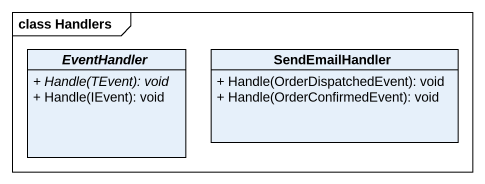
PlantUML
@startuml
mainframe class Handlers
hide circle
hide empty members
skinparam classAttributeIconSize 0
abstract class EventHandler {
  {abstract} + Handle(TEvent): void
  + Handle(IEvent): void
}
class SendEmailHandler {
  + Handle(OrderDispatchedEvent): void
  + Handle(OrderConfirmedEvent): void
}
@enduml
